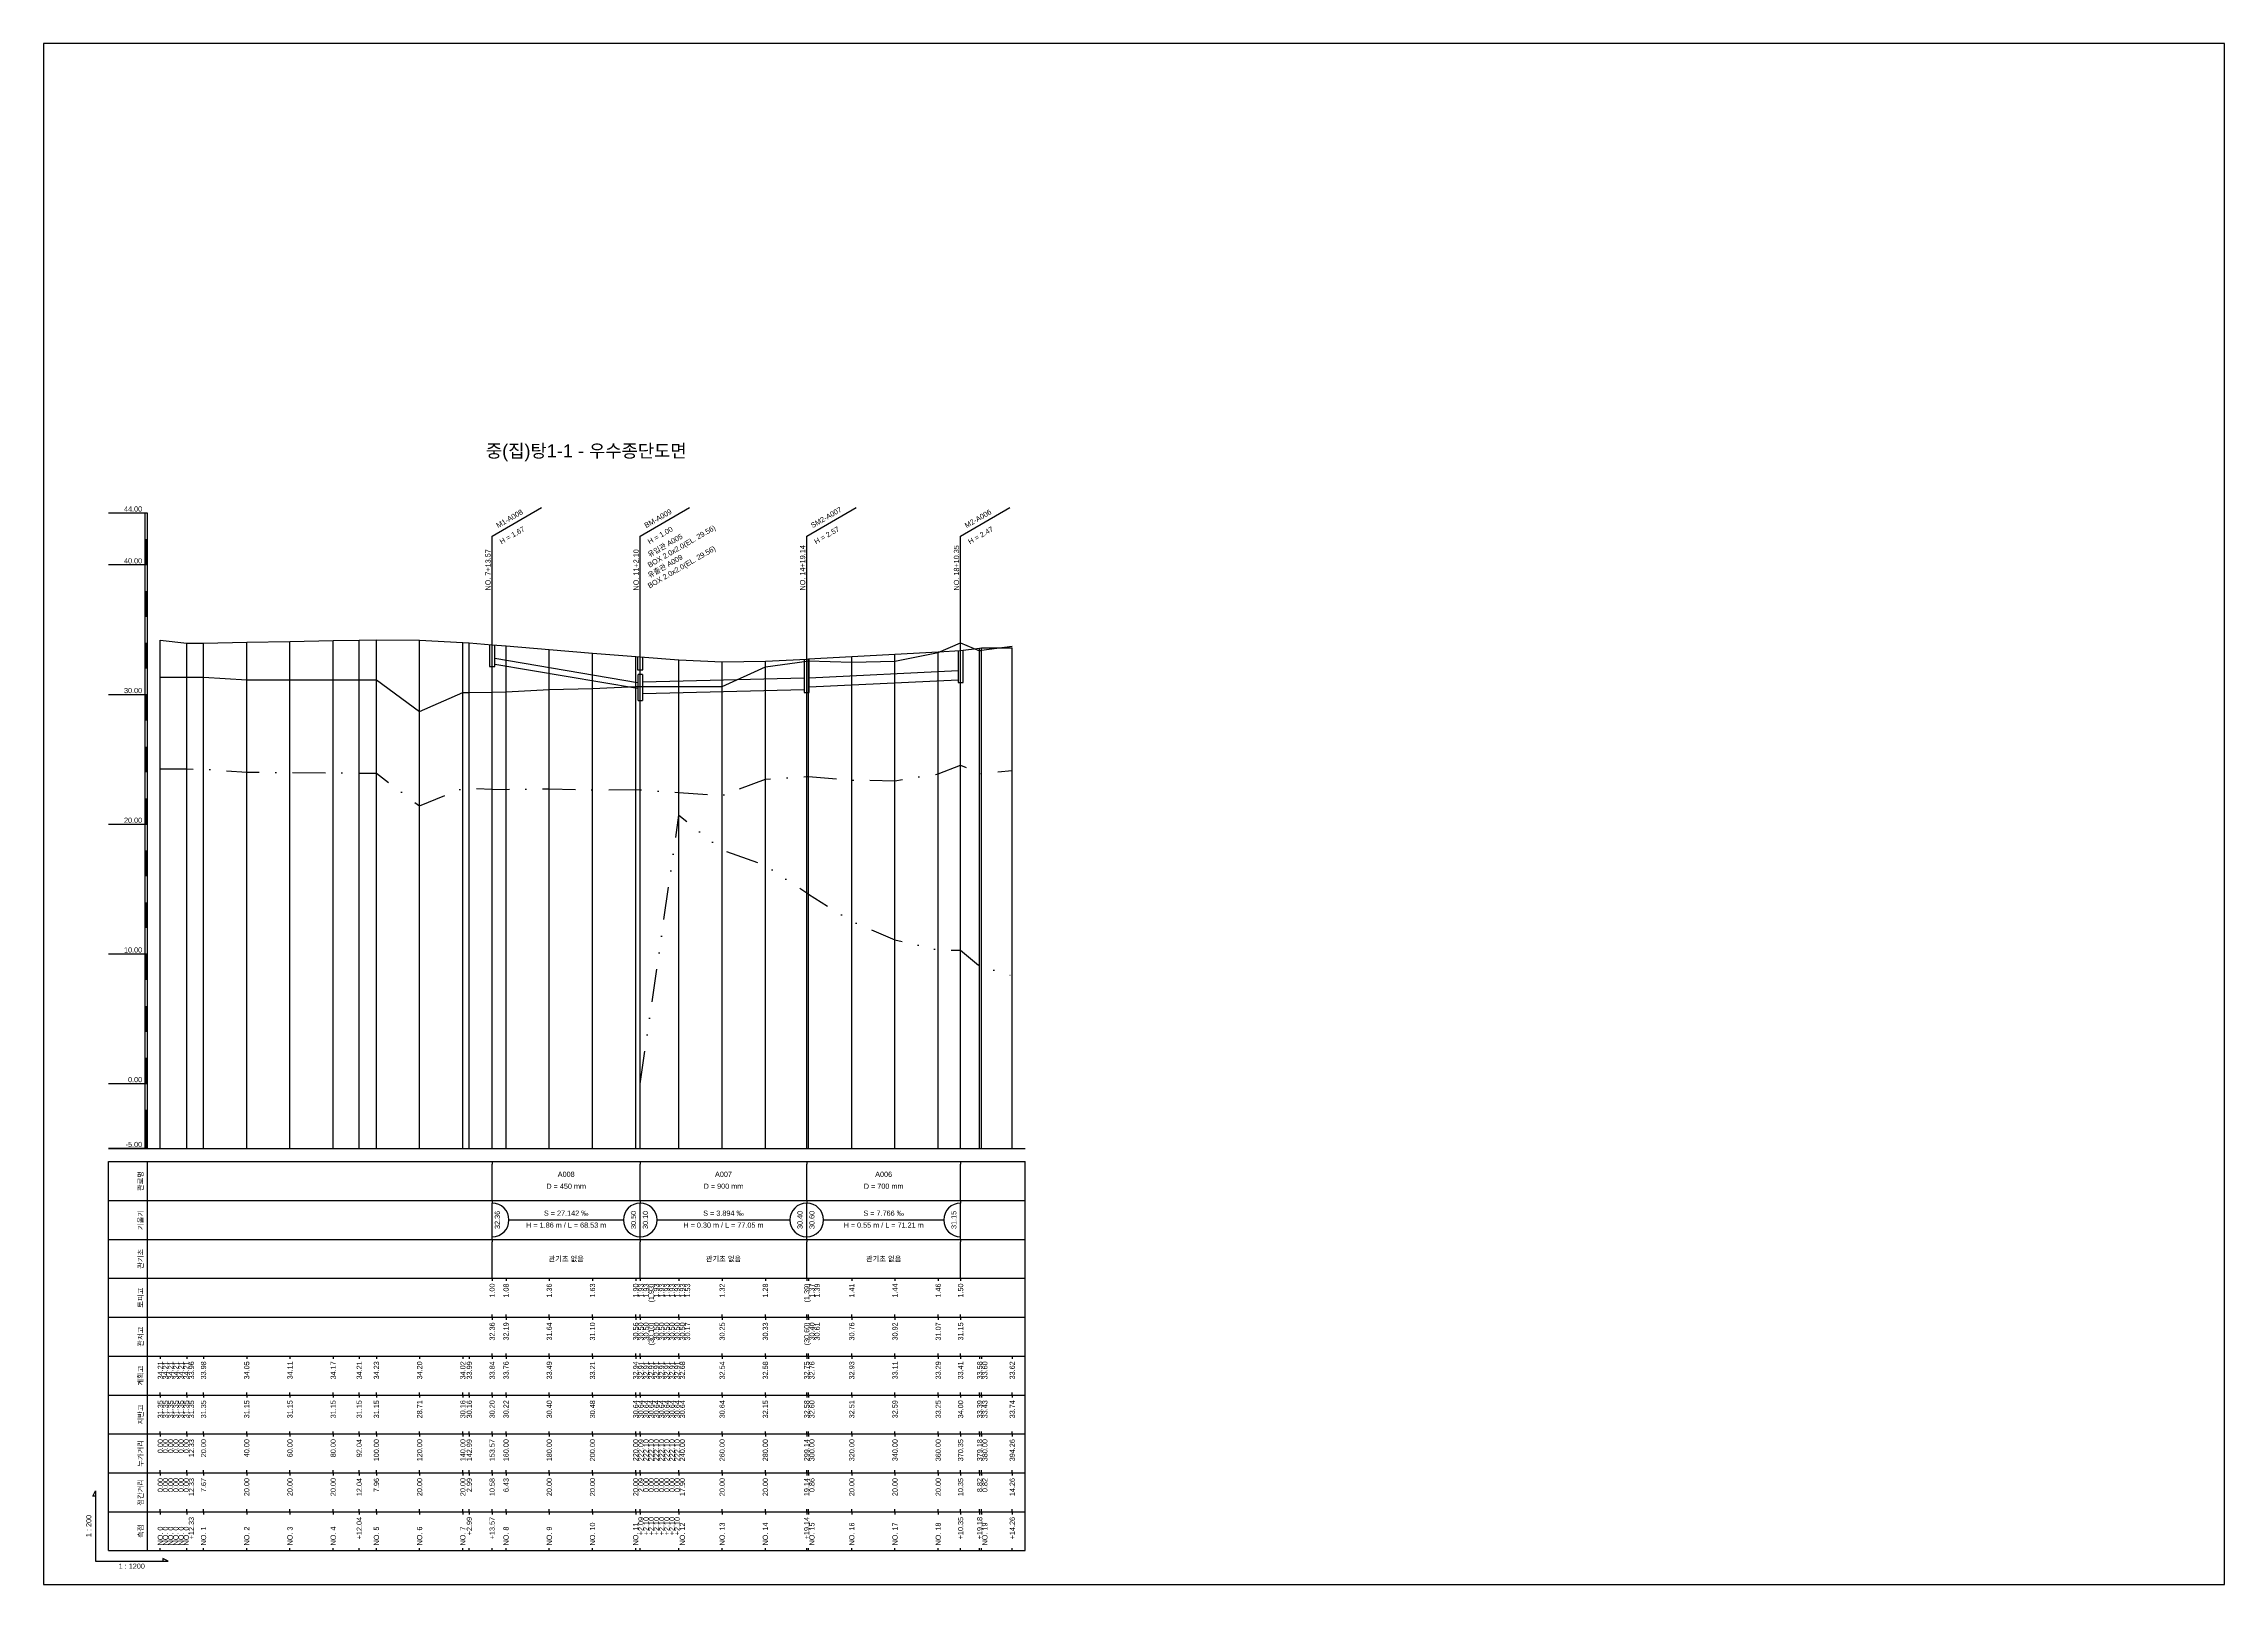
# Model space of a CAD drawing. Header units: millimetres. Extents: x -105495 to 3444, y -108190 to 2013.
# Drawn here: x 20 to 861, y -12236 to -11642 of the extents above; entities that cross this region are included whole.
import ezdxf
from ezdxf.enums import TextEntityAlignment as Align

# ---------------------------------------------------------------- set-up
doc = ezdxf.new("R2010")
doc.units = ezdxf.units.MM
doc.linetypes.add('DASHDOT', pattern=[25.4, 12.7, -6.35, 0, -6.35])
doc.linetypes.add('DIVIDE', pattern=[31.75, 12.7, -6.35, 0, -6.35, 0, -6.35])
for name, color, linetype in [('KZ_종단_계획선', 1, 'Continuous'), ('KZ_종단_관로', 4, 'Continuous'), ('KZ_종단_깃발', 7, 'Continuous'), ('KZ_종단_노선명', 7, 'Continuous'), ('KZ_종단_도각', 7, 'Continuous'), ('KZ_종단_맨홀', 4, 'Continuous'), ('KZ_종단_수직선', 7, 'Continuous'), ('KZ_종단_암거', 1, 'Continuous'), ('KZ_종단_암선1', 56, 'DASHDOT'), ('KZ_종단_암선2', 4, 'DIVIDE'), ('KZ_종단_지반선', 3, 'Continuous'), ('KZ_종단_테이블문자', 7, 'Continuous'), ('KZ_종단_테이블선', 7, 'Continuous'), ('KZ_종단_폴대', 7, 'Continuous')]:
    doc.layers.add(name, color=color, linetype=linetype)
doc.styles.get("Standard").update_dxf_attribs({"font": 'arial.ttf'})

msp = doc.modelspace()

# ---------------------------------------------------------------- linework, layer by layer
at = {"layer": 'KZ_종단_계획선'}
msp.add_lwpolyline([(65, -11871.95), (65, -11871.95), (65, -11871.95), (65, -11871.95), (65, -11871.95), (65, -11871.95), (75.27, -11873.2), (81.67, -11873.08), (98.33, -11872.76), (115, -11872.45), (131.67, -11872.13), (141.7, -11871.95), (148.33, -11871.84), (165, -11872.02), (181.67, -11872.88), (184.16, -11873.06), (192.97, -11873.78), (198.33, -11874.21), (215, -11875.57), (231.67, -11876.93), (248.33, -11878.29), (250.08, -11878.43), (250.08, -11878.43), (250.08, -11878.43), (250.08, -11878.43), (250.08, -11878.43), (250.08, -11878.43), (250.08, -11878.43), (250.08, -11878.43), (265, -11879.61), (281.67, -11880.3), (298.33, -11880.08), (314.29, -11879.25), (315, -11879.22), (331.67, -11878.33), (348.33, -11877.44), (365, -11876.54), (373.63, -11875.94), (380.98, -11875.08), (381.67, -11874.99), (393.55, -11874.9)], dxfattribs=at)
at = {"layer": 'KZ_종단_관로'}
for p, q in [((193.97, -11878.95), (249.08, -11888.25)), ((193.97, -11881.2), (249.08, -11890.5)), ((251.08, -11888), (313.29, -11886.5)), ((251.08, -11892.5), (313.29, -11891)), ((315.29, -11886.5), (372.63, -11883.73)), ((315.29, -11890), (372.63, -11887.23))]:
    msp.add_line(p, q, dxfattribs=at)
at = {"layer": 'KZ_종단_깃발'}
for p, q in [((192.97, -11831.84), (212.02, -11820.84)), ((250.08, -11831.84), (269.13, -11820.84)), ((314.29, -11831.84), (333.34, -11820.84)), ((373.63, -11831.84), (392.68, -11820.84)), ((192.97, -12068), (192.97, -11831.84)), ((250.08, -12068), (250.08, -11831.84)), ((314.29, -12068), (314.29, -11831.84)), ((373.63, -12068), (373.63, -11831.84))]:
    msp.add_line(p, q, dxfattribs=at)
at = {"layer": 'KZ_종단_도각'}
msp.add_lwpolyline([(20, -12236), (861, -12236), (861, -11642), (20, -11642)], close=True, dxfattribs=at)
at = {"layer": 'KZ_종단_맨홀'}
for points in [[(191.97, -11873.78), (191.97, -11882.14), (193.97, -11882.14), (193.97, -11873.78)], [(249.08, -11878.43), (249.08, -11883.45), (251.08, -11883.45), (251.08, -11878.43)], [(313.29, -11879.25), (313.29, -11892.12), (315.29, -11892.12), (315.29, -11879.25)], [(372.63, -11875.94), (372.63, -11888.27), (374.63, -11888.27), (374.63, -11875.94)]]:
    msp.add_lwpolyline(points, dxfattribs=at)
at = {"layer": 'KZ_종단_수직선'}
for p, q in [((65, -12068), (65, -11871.95)), ((65, -12068), (65, -11871.95)), ((65, -12068), (65, -11871.95)), ((65, -12068), (65, -11871.95)), ((65, -12068), (65, -11871.95)), ((65, -12068), (65, -11871.95)), ((65, -12068), (65, -11871.95)), ((65, -12068), (65, -11871.95)), ((65, -12068), (65, -11871.95)), ((65, -12068), (65, -11871.95)), ((65, -12068), (65, -11871.95)), ((75.27, -12068), (75.27, -11873.2)), ((81.67, -12068), (81.67, -11873.08)), ((98.33, -12068), (98.33, -11872.76)), ((115, -12068), (115, -11872.45)), ((131.67, -12068), (131.67, -11872.13)), ((141.7, -12068), (141.7, -11871.95)), ((148.33, -12068), (148.33, -11871.84)), ((165, -12068), (165, -11872.02)), ((181.67, -12068), (181.67, -11872.88)), ((184.16, -12068), (184.16, -11873.06)), ((192.97, -12068), (192.97, -11873.78)), ((198.33, -12068), (198.33, -11874.21)), ((393.55, -12068), (393.55, -11874.9)), ((215, -12068), (215, -11875.57)), ((231.67, -12068), (231.67, -11876.93)), ((248.33, -12068), (248.33, -11878.29)), ((250.07, -12068), (250.07, -11878.43)), ((250.08, -12068), (250.08, -11878.43)), ((250.08, -12068), (250.08, -11878.43)), ((250.08, -12068), (250.08, -11878.43)), ((250.08, -12068), (250.08, -11878.43)), ((250.08, -12068), (250.08, -11878.43)), ((250.08, -12068), (250.08, -11878.43)), ((250.08, -12068), (250.08, -11878.43)), ((265, -12068), (265, -11879.61)), ((281.67, -12068), (281.67, -11880.3)), ((298.33, -12068), (298.33, -11880.08)), ((314.28, -12068), (314.28, -11879.25)), ((315, -12068), (315, -11879.22)), ((331.67, -12068), (331.67, -11878.33)), ((348.33, -12068), (348.33, -11877.44)), ((365, -12068), (365, -11876.54)), ((373.62, -12068), (373.62, -11875.94)), ((380.98, -12068), (380.98, -11875.08)), ((381.67, -12068), (381.67, -11874.99))]:
    msp.add_line(p, q, dxfattribs=at)
at = {"layer": 'KZ_종단_암거'}
for p, q in [((250.91, -11885.2), (249.25, -11885.2)), ((249.25, -11895.2), (249.25, -11885.2)), ((250.91, -11885.2), (249.25, -11885.2)), ((249.25, -11895.2), (249.25, -11885.2)), ((250.91, -11885.2), (250.91, -11895.2)), ((250.91, -11885.2), (250.91, -11895.2)), ((249.25, -11895.2), (250.91, -11895.2)), ((249.25, -11895.2), (250.91, -11895.2))]:
    msp.add_line(p, q, dxfattribs=at)
at = {"layer": 'KZ_종단_암선1', "flags": 128}
msp.add_lwpolyline([(65, -11921.56), (65, -11921.56), (65, -11921.56), (65, -11921.56), (65, -11921.56), (65, -11921.56), (75.27, -11921.65), (81.67, -11921.71), (98.33, -11922.86), (115, -11923), (131.67, -11923.16), (141.7, -11923.25), (148.33, -11923.32), (165, -11935.86), (181.67, -11929.06), (184.16, -11929.16), (192.97, -11929.37), (198.33, -11929.5), (215, -11929.32), (231.67, -11929.68), (248.33, -11929.59), (250.07, -11929.67), (250.08, -11929.67), (250.08, -11929.67), (250.08, -11929.67), (250.08, -11929.67), (250.08, -11929.67), (250.08, -11929.67), (250.08, -11929.67), (265, -11930.68), (281.67, -11931.9), (298.33, -11925.56), (314.28, -11924.59), (315, -11924.54), (331.67, -11925.9), (348.33, -11926.18), (365, -11923.54), (373.62, -11920.11), (380.98, -11923.48), (381.67, -11923.32), (393.55, -11922.22)], dxfattribs=at)
at = {"layer": 'KZ_종단_암선2', "flags": 128}
msp.add_lwpolyline([(250.08, -12042.98), (250.08, -12042.98), (265, -11939.41), (281.67, -11952.9), (298.33, -11958.82), (314.28, -11969.4), (315, -11969.87), (331.67, -11980.34), (348.33, -11987.49), (365, -11991.45), (373.62, -11991.44), (380.98, -11997.71), (381.67, -11997.82), (393.55, -12001.42)], dxfattribs=at)
at = {"layer": 'KZ_종단_지반선', "flags": 128}
msp.add_lwpolyline([(65, -11886.26), (65, -11886.26), (65, -11886.26), (65, -11886.26), (65, -11886.26), (65, -11886.26), (75.27, -11886.26), (81.67, -11886.26), (98.33, -11887.24), (115, -11887.23), (131.67, -11887.23), (141.7, -11887.23), (148.33, -11887.23), (165, -11899.47), (181.67, -11892.18), (184.16, -11892.18), (192.97, -11892), (198.33, -11891.89), (215, -11890.99), (231.67, -11890.62), (248.33, -11889.8), (250.07, -11889.8), (250.08, -11889.8), (250.08, -11889.8), (250.08, -11889.8), (250.08, -11889.8), (250.08, -11889.8), (250.08, -11889.8), (250.08, -11889.8), (265, -11889.8), (281.67, -11889.8), (298.33, -11882.24), (314.28, -11880.1), (315, -11880.01), (331.67, -11880.46), (348.33, -11880.05), (365, -11876.75), (373.62, -11872.98), (380.98, -11876.05), (381.67, -11875.87), (393.55, -11874.3)], dxfattribs=at)
at = {"layer": 'KZ_종단_테이블문자'}
for p, q in [((192.97, -12073), (192.97, -12074)), ((192.97, -12087), (192.97, -12074)), ((250.08, -12073), (250.08, -12074)), ((250.08, -12073), (250.08, -12074)), ((250.08, -12087), (250.08, -12074)), ((250.08, -12087), (250.08, -12074)), ((314.28, -12073), (314.28, -12074)), ((314.28, -12073), (314.28, -12074)), ((314.28, -12087), (314.28, -12074)), ((314.28, -12087), (314.28, -12074)), ((373.62, -12073), (373.62, -12074)), ((373.62, -12087), (373.62, -12074)), ((192.97, -12088), (192.97, -12087)), ((192.97, -12088), (192.97, -12089)), ((192.97, -12102), (192.97, -12089)), ((250.08, -12088), (250.08, -12087)), ((250.08, -12088), (250.08, -12087)), ((250.08, -12088), (250.08, -12089)), ((250.08, -12088), (250.08, -12089)), ((250.08, -12102), (250.08, -12089)), ((250.08, -12102), (250.08, -12089)), ((314.28, -12088), (314.28, -12087)), ((314.28, -12088), (314.28, -12087)), ((314.28, -12088), (314.28, -12089)), ((314.28, -12088), (314.28, -12089)), ((314.28, -12102), (314.28, -12089)), ((314.28, -12102), (314.28, -12089)), ((373.62, -12088), (373.62, -12087)), ((373.62, -12088), (373.62, -12089)), ((373.62, -12102), (373.62, -12089)), ((199.39, -12095.5), (243.67, -12095.5)), ((256.5, -12095.5), (307.87, -12095.5)), ((320.7, -12095.5), (367.21, -12095.5)), ((192.97, -12103), (192.97, -12102)), ((192.97, -12103), (192.97, -12104)), ((192.97, -12117), (192.97, -12104)), ((250.08, -12103), (250.08, -12102)), ((250.08, -12103), (250.08, -12102)), ((250.08, -12103), (250.08, -12104)), ((250.08, -12103), (250.08, -12104)), ((250.08, -12117), (250.08, -12104)), ((250.08, -12117), (250.08, -12104)), ((314.28, -12103), (314.28, -12102)), ((314.28, -12103), (314.28, -12102)), ((314.28, -12103), (314.28, -12104)), ((314.28, -12103), (314.28, -12104)), ((314.28, -12117), (314.28, -12104)), ((314.28, -12117), (314.28, -12104)), ((373.62, -12103), (373.62, -12102)), ((373.62, -12103), (373.62, -12104)), ((373.62, -12117), (373.62, -12104)), ((192.97, -12118), (192.97, -12117)), ((250.08, -12118), (250.08, -12117)), ((250.08, -12118), (250.08, -12117)), ((314.28, -12118), (314.28, -12117)), ((314.28, -12118), (314.28, -12117)), ((373.62, -12118), (373.62, -12117))]:
    msp.add_line(p, q, dxfattribs=at)
for centre, start, end in [((192.97, -12095.5), 270, 90), ((250.08, -12095.5), 90, 270), ((250.08, -12095.5), 270, 90), ((314.28, -12095.5), 90, 270), ((314.28, -12095.5), 270, 90), ((373.62, -12095.5), 90, 270)]:
    msp.add_arc(centre, 6.5, start, end, dxfattribs=at)
at = {"layer": 'KZ_종단_테이블선'}
for p, q in [((45, -12068), (398.55, -12068)), ((45, -12088), (45, -12073)), ((45, -12073), (398.55, -12073)), ((60, -12088), (60, -12073)), ((398.55, -12088), (398.55, -12073)), ((45, -12103), (45, -12088)), ((45, -12088), (398.55, -12088)), ((60, -12103), (60, -12088)), ((398.55, -12103), (398.55, -12088)), ((45, -12118), (45, -12103)), ((45, -12103), (398.55, -12103)), ((60, -12118), (60, -12103)), ((398.55, -12118), (398.55, -12103)), ((45, -12133), (45, -12118)), ((45, -12118), (398.55, -12118)), ((60, -12133), (60, -12118)), ((192.97, -12118), (192.97, -12119)), ((198.33, -12118), (198.33, -12119)), ((215, -12118), (215, -12119)), ((231.67, -12118), (231.67, -12119)), ((248.33, -12118), (248.33, -12119)), ((250.08, -12118), (250.08, -12119)), ((250.08, -12118), (250.08, -12119)), ((250.08, -12118), (250.08, -12119)), ((250.08, -12118), (250.08, -12119)), ((250.08, -12118), (250.08, -12119)), ((250.08, -12118), (250.08, -12119)), ((250.08, -12118), (250.08, -12119)), ((250.08, -12118), (250.08, -12119)), ((265, -12118), (265, -12119)), ((281.67, -12118), (281.67, -12119)), ((298.33, -12118), (298.33, -12119)), ((314.29, -12118), (314.29, -12119)), ((315, -12118), (315, -12119)), ((331.67, -12118), (331.67, -12119)), ((348.33, -12118), (348.33, -12119)), ((365, -12118), (365, -12119)), ((373.63, -12118), (373.63, -12119)), ((398.55, -12133), (398.55, -12118)), ((45, -12148), (45, -12133)), ((45, -12133), (398.55, -12133)), ((60, -12148), (60, -12133)), ((192.97, -12133), (192.97, -12132)), ((192.97, -12133), (192.97, -12134)), ((198.33, -12133), (198.33, -12132)), ((198.33, -12133), (198.33, -12134)), ((215, -12133), (215, -12132)), ((215, -12133), (215, -12134)), ((231.67, -12133), (231.67, -12132)), ((231.67, -12133), (231.67, -12134)), ((248.33, -12133), (248.33, -12132)), ((248.33, -12133), (248.33, -12134)), ((250.08, -12133), (250.08, -12132)), ((250.08, -12133), (250.08, -12132)), ((250.08, -12133), (250.08, -12132)), ((250.08, -12133), (250.08, -12132)), ((250.08, -12133), (250.08, -12132)), ((250.08, -12133), (250.08, -12132)), ((250.08, -12133), (250.08, -12132)), ((250.08, -12133), (250.08, -12132)), ((250.08, -12133), (250.08, -12134)), ((250.08, -12133), (250.08, -12134)), ((250.08, -12133), (250.08, -12134)), ((250.08, -12133), (250.08, -12134)), ((250.08, -12133), (250.08, -12134)), ((250.08, -12133), (250.08, -12134)), ((250.08, -12133), (250.08, -12134)), ((250.08, -12133), (250.08, -12134)), ((265, -12133), (265, -12132)), ((265, -12133), (265, -12134)), ((281.67, -12133), (281.67, -12132)), ((281.67, -12133), (281.67, -12134)), ((298.33, -12133), (298.33, -12132)), ((298.33, -12133), (298.33, -12134)), ((314.29, -12133), (314.29, -12132)), ((314.29, -12133), (314.29, -12134)), ((315, -12133), (315, -12132)), ((315, -12133), (315, -12134)), ((331.67, -12133), (331.67, -12132)), ((331.67, -12133), (331.67, -12134)), ((348.33, -12133), (348.33, -12132)), ((348.33, -12133), (348.33, -12134)), ((365, -12133), (365, -12132)), ((365, -12133), (365, -12134)), ((373.63, -12133), (373.63, -12132)), ((373.63, -12133), (373.63, -12134)), ((398.55, -12148), (398.55, -12133)), ((45, -12163), (45, -12148)), ((45, -12148), (398.55, -12148)), ((60, -12163), (60, -12148)), ((65, -12148), (65, -12149)), ((65, -12148), (65, -12149)), ((65, -12148), (65, -12149)), ((65, -12148), (65, -12149)), ((65, -12148), (65, -12149)), ((65, -12148), (65, -12149)), ((75.27, -12148), (75.27, -12149)), ((81.67, -12148), (81.67, -12149)), ((98.33, -12148), (98.33, -12149)), ((115, -12148), (115, -12149)), ((131.67, -12148), (131.67, -12149)), ((141.7, -12148), (141.7, -12149)), ((148.33, -12148), (148.33, -12149)), ((165, -12148), (165, -12149)), ((181.67, -12148), (181.67, -12149)), ((184.16, -12148), (184.16, -12149)), ((192.97, -12148), (192.97, -12147)), ((192.97, -12148), (192.97, -12149)), ((198.33, -12148), (198.33, -12147)), ((198.33, -12148), (198.33, -12149)), ((215, -12148), (215, -12147)), ((215, -12148), (215, -12149)), ((231.67, -12148), (231.67, -12147)), ((231.67, -12148), (231.67, -12149)), ((248.33, -12148), (248.33, -12147)), ((248.33, -12148), (248.33, -12149)), ((250.07, -12148), (250.07, -12149)), ((250.08, -12148), (250.08, -12147)), ((250.08, -12148), (250.08, -12147)), ((250.08, -12148), (250.08, -12147)), ((250.08, -12148), (250.08, -12147)), ((250.08, -12148), (250.08, -12147)), ((250.08, -12148), (250.08, -12147)), ((250.08, -12148), (250.08, -12147)), ((250.08, -12148), (250.08, -12147)), ((250.08, -12148), (250.08, -12149)), ((250.08, -12148), (250.08, -12149)), ((250.08, -12148), (250.08, -12149)), ((250.08, -12148), (250.08, -12149)), ((250.08, -12148), (250.08, -12149)), ((250.08, -12148), (250.08, -12149)), ((250.08, -12148), (250.08, -12149)), ((265, -12148), (265, -12147)), ((265, -12148), (265, -12149)), ((281.67, -12148), (281.67, -12147)), ((281.67, -12148), (281.67, -12149)), ((298.33, -12148), (298.33, -12147)), ((298.33, -12148), (298.33, -12149)), ((314.28, -12148), (314.28, -12149)), ((314.29, -12148), (314.29, -12147)), ((315, -12148), (315, -12147)), ((315, -12148), (315, -12149)), ((331.67, -12148), (331.67, -12147)), ((331.67, -12148), (331.67, -12149)), ((348.33, -12148), (348.33, -12147)), ((348.33, -12148), (348.33, -12149)), ((365, -12148), (365, -12147)), ((365, -12148), (365, -12149)), ((373.62, -12148), (373.62, -12149)), ((373.63, -12148), (373.63, -12147)), ((380.98, -12148), (380.98, -12149)), ((381.67, -12148), (381.67, -12149)), ((393.55, -12148), (393.55, -12149)), ((398.55, -12163), (398.55, -12148)), ((45, -12178), (45, -12163)), ((45, -12163), (398.55, -12163)), ((60, -12178), (60, -12163)), ((65, -12163), (65, -12162)), ((65, -12163), (65, -12162)), ((65, -12163), (65, -12162)), ((65, -12163), (65, -12162)), ((65, -12163), (65, -12162)), ((65, -12163), (65, -12162)), ((65, -12163), (65, -12164)), ((65, -12163), (65, -12164)), ((65, -12163), (65, -12164)), ((65, -12163), (65, -12164)), ((65, -12163), (65, -12164)), ((65, -12163), (65, -12164)), ((75.27, -12163), (75.27, -12162)), ((75.27, -12163), (75.27, -12164)), ((81.67, -12163), (81.67, -12162)), ((81.67, -12163), (81.67, -12164)), ((98.33, -12163), (98.33, -12162)), ((98.33, -12163), (98.33, -12164)), ((115, -12163), (115, -12162)), ((115, -12163), (115, -12164)), ((131.67, -12163), (131.67, -12162)), ((131.67, -12163), (131.67, -12164)), ((141.7, -12163), (141.7, -12162)), ((141.7, -12163), (141.7, -12164)), ((148.33, -12163), (148.33, -12162)), ((148.33, -12163), (148.33, -12164)), ((165, -12163), (165, -12162)), ((165, -12163), (165, -12164)), ((181.67, -12163), (181.67, -12162)), ((181.67, -12163), (181.67, -12164)), ((184.16, -12163), (184.16, -12162)), ((184.16, -12163), (184.16, -12164)), ((192.97, -12163), (192.97, -12162)), ((192.97, -12163), (192.97, -12164)), ((198.33, -12163), (198.33, -12162)), ((198.33, -12163), (198.33, -12164)), ((215, -12163), (215, -12162)), ((215, -12163), (215, -12164)), ((231.67, -12163), (231.67, -12162)), ((231.67, -12163), (231.67, -12164)), ((248.33, -12163), (248.33, -12162)), ((248.33, -12163), (248.33, -12164)), ((250.07, -12163), (250.07, -12162)), ((250.07, -12163), (250.07, -12164)), ((250.08, -12163), (250.08, -12162)), ((250.08, -12163), (250.08, -12162)), ((250.08, -12163), (250.08, -12162)), ((250.08, -12163), (250.08, -12162)), ((250.08, -12163), (250.08, -12162)), ((250.08, -12163), (250.08, -12162)), ((250.08, -12163), (250.08, -12162)), ((250.08, -12163), (250.08, -12164)), ((250.08, -12163), (250.08, -12164)), ((250.08, -12163), (250.08, -12164)), ((250.08, -12163), (250.08, -12164)), ((250.08, -12163), (250.08, -12164)), ((250.08, -12163), (250.08, -12164)), ((250.08, -12163), (250.08, -12164)), ((265, -12163), (265, -12162)), ((265, -12163), (265, -12164)), ((281.67, -12163), (281.67, -12162)), ((281.67, -12163), (281.67, -12164)), ((298.33, -12163), (298.33, -12162)), ((298.33, -12163), (298.33, -12164)), ((314.28, -12163), (314.28, -12162)), ((314.28, -12163), (314.28, -12164)), ((315, -12163), (315, -12162)), ((315, -12163), (315, -12164)), ((331.67, -12163), (331.67, -12162)), ((331.67, -12163), (331.67, -12164)), ((348.33, -12163), (348.33, -12162)), ((348.33, -12163), (348.33, -12164)), ((365, -12163), (365, -12162)), ((365, -12163), (365, -12164)), ((373.62, -12163), (373.62, -12162)), ((373.62, -12163), (373.62, -12164)), ((380.98, -12163), (380.98, -12162)), ((380.98, -12163), (380.98, -12164)), ((381.67, -12163), (381.67, -12162)), ((381.67, -12163), (381.67, -12164)), ((393.55, -12163), (393.55, -12162)), ((393.55, -12163), (393.55, -12164)), ((398.55, -12178), (398.55, -12163)), ((65, -12178), (65, -12177)), ((65, -12178), (65, -12177)), ((65, -12178), (65, -12177)), ((65, -12178), (65, -12177)), ((65, -12178), (65, -12177)), ((65, -12178), (65, -12177)), ((75.27, -12178), (75.27, -12177)), ((81.67, -12178), (81.67, -12177)), ((98.33, -12178), (98.33, -12177)), ((115, -12178), (115, -12177)), ((131.67, -12178), (131.67, -12177)), ((141.7, -12178), (141.7, -12177)), ((148.33, -12178), (148.33, -12177)), ((165, -12178), (165, -12177)), ((181.67, -12178), (181.67, -12177)), ((184.16, -12178), (184.16, -12177)), ((192.97, -12178), (192.97, -12177)), ((198.33, -12178), (198.33, -12177)), ((215, -12178), (215, -12177)), ((231.67, -12178), (231.67, -12177)), ((248.33, -12178), (248.33, -12177)), ((250.07, -12178), (250.07, -12177)), ((250.08, -12178), (250.08, -12177)), ((250.08, -12178), (250.08, -12177)), ((250.08, -12178), (250.08, -12177)), ((250.08, -12178), (250.08, -12177)), ((250.08, -12178), (250.08, -12177)), ((250.08, -12178), (250.08, -12177)), ((250.08, -12178), (250.08, -12177)), ((265, -12178), (265, -12177)), ((281.67, -12178), (281.67, -12177)), ((298.33, -12178), (298.33, -12177)), ((314.28, -12178), (314.28, -12177)), ((315, -12178), (315, -12177)), ((331.67, -12178), (331.67, -12177)), ((348.33, -12178), (348.33, -12177)), ((365, -12178), (365, -12177)), ((373.62, -12178), (373.62, -12177)), ((380.98, -12178), (380.98, -12177)), ((381.67, -12178), (381.67, -12177)), ((393.55, -12178), (393.55, -12177)), ((45, -12193), (45, -12178)), ((45, -12178), (398.55, -12178)), ((60, -12193), (60, -12178)), ((65, -12178), (65, -12179)), ((65, -12178), (65, -12179)), ((65, -12178), (65, -12179)), ((65, -12178), (65, -12179)), ((65, -12178), (65, -12179)), ((65, -12178), (65, -12179)), ((75.27, -12178), (75.27, -12179)), ((81.67, -12178), (81.67, -12179)), ((98.33, -12178), (98.33, -12179)), ((115, -12178), (115, -12179)), ((131.67, -12178), (131.67, -12179)), ((141.7, -12178), (141.7, -12179)), ((148.33, -12178), (148.33, -12179)), ((165, -12178), (165, -12179)), ((181.67, -12178), (181.67, -12179)), ((184.16, -12178), (184.16, -12179)), ((192.97, -12178), (192.97, -12179)), ((198.33, -12178), (198.33, -12179)), ((215, -12178), (215, -12179)), ((231.67, -12178), (231.67, -12179)), ((248.33, -12178), (248.33, -12179)), ((250.07, -12178), (250.07, -12179)), ((250.08, -12178), (250.08, -12179)), ((250.08, -12178), (250.08, -12179)), ((250.08, -12178), (250.08, -12179)), ((250.08, -12178), (250.08, -12179)), ((250.08, -12178), (250.08, -12179)), ((250.08, -12178), (250.08, -12179)), ((250.08, -12178), (250.08, -12179)), ((265, -12178), (265, -12179)), ((281.67, -12178), (281.67, -12179)), ((298.33, -12178), (298.33, -12179)), ((314.28, -12178), (314.28, -12179)), ((315, -12178), (315, -12179)), ((331.67, -12178), (331.67, -12179)), ((348.33, -12178), (348.33, -12179)), ((365, -12178), (365, -12179)), ((373.62, -12178), (373.62, -12179)), ((380.98, -12178), (380.98, -12179)), ((381.67, -12178), (381.67, -12179)), ((393.55, -12178), (393.55, -12179)), ((398.55, -12193), (398.55, -12178)), ((45, -12208), (45, -12193)), ((45, -12193), (398.55, -12193)), ((60, -12208), (60, -12193)), ((65, -12193), (65, -12192)), ((65, -12193), (65, -12192)), ((65, -12193), (65, -12192)), ((65, -12193), (65, -12192)), ((65, -12193), (65, -12192)), ((65, -12193), (65, -12192)), ((65, -12193), (65, -12194)), ((65, -12193), (65, -12194)), ((65, -12193), (65, -12194)), ((65, -12193), (65, -12194)), ((65, -12193), (65, -12194)), ((65, -12193), (65, -12194)), ((75.27, -12193), (75.27, -12192)), ((75.27, -12193), (75.27, -12194)), ((81.67, -12193), (81.67, -12192)), ((81.67, -12193), (81.67, -12194)), ((98.33, -12193), (98.33, -12192)), ((98.33, -12193), (98.33, -12194)), ((115, -12193), (115, -12192)), ((115, -12193), (115, -12194)), ((131.67, -12193), (131.67, -12192)), ((131.67, -12193), (131.67, -12194)), ((141.7, -12193), (141.7, -12192)), ((141.7, -12193), (141.7, -12194)), ((148.33, -12193), (148.33, -12192)), ((148.33, -12193), (148.33, -12194)), ((165, -12193), (165, -12192)), ((165, -12193), (165, -12194)), ((181.67, -12193), (181.67, -12192)), ((181.67, -12193), (181.67, -12194)), ((184.16, -12193), (184.16, -12192)), ((184.16, -12193), (184.16, -12194)), ((192.97, -12193), (192.97, -12192)), ((192.97, -12193), (192.97, -12194)), ((198.33, -12193), (198.33, -12192)), ((198.33, -12193), (198.33, -12194)), ((215, -12193), (215, -12192)), ((215, -12193), (215, -12194)), ((231.67, -12193), (231.67, -12192)), ((231.67, -12193), (231.67, -12194)), ((248.33, -12193), (248.33, -12192)), ((248.33, -12193), (248.33, -12194)), ((250.07, -12193), (250.07, -12192)), ((250.07, -12193), (250.07, -12194)), ((250.08, -12193), (250.08, -12192)), ((250.08, -12193), (250.08, -12192)), ((250.08, -12193), (250.08, -12192)), ((250.08, -12193), (250.08, -12192)), ((250.08, -12193), (250.08, -12192)), ((250.08, -12193), (250.08, -12192)), ((250.08, -12193), (250.08, -12192)), ((250.08, -12193), (250.08, -12194)), ((250.08, -12193), (250.08, -12194)), ((250.08, -12193), (250.08, -12194)), ((250.08, -12193), (250.08, -12194)), ((250.08, -12193), (250.08, -12194)), ((250.08, -12193), (250.08, -12194)), ((250.08, -12193), (250.08, -12194)), ((265, -12193), (265, -12192)), ((265, -12193), (265, -12194)), ((281.67, -12193), (281.67, -12192)), ((281.67, -12193), (281.67, -12194)), ((298.33, -12193), (298.33, -12192)), ((298.33, -12193), (298.33, -12194)), ((314.28, -12193), (314.28, -12192)), ((314.28, -12193), (314.28, -12194)), ((315, -12193), (315, -12192)), ((315, -12193), (315, -12194)), ((331.67, -12193), (331.67, -12192)), ((331.67, -12193), (331.67, -12194)), ((348.33, -12193), (348.33, -12192)), ((348.33, -12193), (348.33, -12194)), ((365, -12193), (365, -12192)), ((365, -12193), (365, -12194)), ((373.62, -12193), (373.62, -12192)), ((373.62, -12193), (373.62, -12194)), ((380.98, -12193), (380.98, -12192)), ((380.98, -12193), (380.98, -12194)), ((381.67, -12193), (381.67, -12192)), ((381.67, -12193), (381.67, -12194)), ((393.55, -12193), (393.55, -12192)), ((393.55, -12193), (393.55, -12194)), ((398.55, -12208), (398.55, -12193)), ((45, -12223), (45, -12208)), ((45, -12208), (398.55, -12208)), ((60, -12223), (60, -12208)), ((65, -12208), (65, -12207)), ((65, -12208), (65, -12207)), ((65, -12208), (65, -12207)), ((65, -12208), (65, -12207)), ((65, -12208), (65, -12207)), ((65, -12208), (65, -12207)), ((65, -12208), (65, -12209)), ((65, -12208), (65, -12209)), ((65, -12208), (65, -12209)), ((65, -12208), (65, -12209)), ((65, -12208), (65, -12209)), ((65, -12208), (65, -12209)), ((75.27, -12208), (75.27, -12207)), ((75.27, -12208), (75.27, -12209)), ((81.67, -12208), (81.67, -12207)), ((81.67, -12208), (81.67, -12209)), ((98.33, -12208), (98.33, -12207)), ((98.33, -12208), (98.33, -12209)), ((115, -12208), (115, -12207)), ((115, -12208), (115, -12209)), ((131.67, -12208), (131.67, -12207)), ((131.67, -12208), (131.67, -12209)), ((141.7, -12208), (141.7, -12207)), ((141.7, -12208), (141.7, -12209)), ((148.33, -12208), (148.33, -12207)), ((148.33, -12208), (148.33, -12209)), ((165, -12208), (165, -12207)), ((165, -12208), (165, -12209)), ((181.67, -12208), (181.67, -12207)), ((181.67, -12208), (181.67, -12209)), ((184.16, -12208), (184.16, -12207)), ((184.16, -12208), (184.16, -12209)), ((192.97, -12208), (192.97, -12207)), ((192.97, -12208), (192.97, -12209)), ((198.33, -12208), (198.33, -12207)), ((198.33, -12208), (198.33, -12209)), ((215, -12208), (215, -12207)), ((215, -12208), (215, -12209)), ((231.67, -12208), (231.67, -12207)), ((231.67, -12208), (231.67, -12209)), ((248.33, -12208), (248.33, -12207)), ((248.33, -12208), (248.33, -12209)), ((250.07, -12208), (250.07, -12207)), ((250.07, -12208), (250.07, -12209)), ((250.08, -12208), (250.08, -12207)), ((250.08, -12208), (250.08, -12207)), ((250.08, -12208), (250.08, -12207)), ((250.08, -12208), (250.08, -12207)), ((250.08, -12208), (250.08, -12207)), ((250.08, -12208), (250.08, -12207)), ((250.08, -12208), (250.08, -12207)), ((250.08, -12208), (250.08, -12209)), ((250.08, -12208), (250.08, -12209)), ((250.08, -12208), (250.08, -12209)), ((250.08, -12208), (250.08, -12209)), ((250.08, -12208), (250.08, -12209)), ((250.08, -12208), (250.08, -12209)), ((250.08, -12208), (250.08, -12209)), ((265, -12208), (265, -12207)), ((265, -12208), (265, -12209)), ((281.67, -12208), (281.67, -12207)), ((281.67, -12208), (281.67, -12209)), ((298.33, -12208), (298.33, -12207)), ((298.33, -12208), (298.33, -12209)), ((314.28, -12208), (314.28, -12207)), ((314.28, -12208), (314.28, -12209)), ((315, -12208), (315, -12207)), ((315, -12208), (315, -12209)), ((331.67, -12208), (331.67, -12207)), ((331.67, -12208), (331.67, -12209)), ((348.33, -12208), (348.33, -12207)), ((348.33, -12208), (348.33, -12209)), ((365, -12208), (365, -12207)), ((365, -12208), (365, -12209)), ((373.62, -12208), (373.62, -12207)), ((373.62, -12208), (373.62, -12209)), ((380.98, -12208), (380.98, -12207)), ((380.98, -12208), (380.98, -12209)), ((381.67, -12208), (381.67, -12207)), ((381.67, -12208), (381.67, -12209)), ((393.55, -12208), (393.55, -12207)), ((393.55, -12208), (393.55, -12209)), ((398.55, -12223), (398.55, -12208)), ((45, -12223), (398.55, -12223)), ((65, -12223), (65, -12222)), ((65, -12223), (65, -12222)), ((65, -12223), (65, -12222)), ((65, -12223), (65, -12222)), ((65, -12223), (65, -12222)), ((65, -12223), (65, -12222)), ((75.27, -12223), (75.27, -12222)), ((81.67, -12223), (81.67, -12222)), ((98.33, -12223), (98.33, -12222)), ((115, -12223), (115, -12222)), ((131.67, -12223), (131.67, -12222)), ((141.7, -12223), (141.7, -12222)), ((148.33, -12223), (148.33, -12222)), ((165, -12223), (165, -12222)), ((181.67, -12223), (181.67, -12222)), ((184.16, -12223), (184.16, -12222)), ((192.97, -12223), (192.97, -12222)), ((198.33, -12223), (198.33, -12222)), ((215, -12223), (215, -12222)), ((231.67, -12223), (231.67, -12222)), ((248.33, -12223), (248.33, -12222)), ((250.07, -12223), (250.07, -12222)), ((250.08, -12223), (250.08, -12222)), ((250.08, -12223), (250.08, -12222)), ((250.08, -12223), (250.08, -12222)), ((250.08, -12223), (250.08, -12222)), ((250.08, -12223), (250.08, -12222)), ((250.08, -12223), (250.08, -12222)), ((250.08, -12223), (250.08, -12222)), ((265, -12223), (265, -12222)), ((281.67, -12223), (281.67, -12222)), ((298.33, -12223), (298.33, -12222)), ((314.28, -12223), (314.28, -12222)), ((315, -12223), (315, -12222)), ((331.67, -12223), (331.67, -12222)), ((348.33, -12223), (348.33, -12222)), ((365, -12223), (365, -12222)), ((373.62, -12223), (373.62, -12222)), ((380.98, -12223), (380.98, -12222)), ((381.67, -12223), (381.67, -12222)), ((393.55, -12223), (393.55, -12222))]:
    msp.add_line(p, q, dxfattribs=at)
msp.add_lwpolyline([(40, -12202), (39, -12202), (40, -12200), (40, -12227), (68, -12227), (66, -12226), (66, -12227)], dxfattribs=at)
at = {"layer": 'KZ_종단_폴대'}
for p, q in [((60, -11823), (45, -11823)), ((60, -11843), (45, -11843)), ((60, -11893), (45, -11893)), ((60, -11943), (45, -11943)), ((60, -11993), (45, -11993)), ((60, -12043), (45, -12043)), ((60, -12068), (45, -12068))]:
    msp.add_line(p, q, dxfattribs=at)
msp.add_lwpolyline([(60, -12068), (60, -11823), (59, -11823), (59, -12068), (60, -12068)], dxfattribs=at)
at = {"layer": 'KZ_종단_폴대', "const_width": 1}
for points in [[(59.5, -11843), (59.5, -11833)], [(59.5, -11863), (59.5, -11853)], [(59.5, -11883), (59.5, -11873)], [(59.5, -11903), (59.5, -11893)], [(59.5, -11923), (59.5, -11913)], [(59.5, -11943), (59.5, -11933)], [(59.5, -11963), (59.5, -11953)], [(59.5, -11983), (59.5, -11973)], [(59.5, -12003), (59.5, -11993)], [(59.5, -12023), (59.5, -12013)], [(59.5, -12043), (59.5, -12033)], [(59.5, -12068), (59.5, -12053)]]:
    msp.add_lwpolyline(points, dxfattribs=at)

# ---------------------------------------------------------------- texts
at = {"layer": 'KZ_종단_깃발'}
for s, rotation, p in [('M1-A008', 30, (195.57, -11829.34)), ('BM-A009', 30, (252.68, -11829.34)), ('SM2-A007', 30, (316.88, -11829.34)), ('M2-A006', 30, (376.23, -11829.34)), ('NO. 7+13.57', 90, (192.97, -11852.84)), ('NO. 11+2.10', 90, (250.08, -11852.84)), ('NO. 14+19.14', 90, (314.29, -11852.84)), ('NO. 18+10.35', 90, (373.63, -11852.84))]:
    msp.add_text(s, height=2, rotation=rotation, dxfattribs=at).set_placement(p, align=Align.BOTTOM_LEFT)
for s, p in [('H = 1.67', (195.57, -11833.34)), ('BOX 2.0x2.0(EL. 29.56)', (252.68, -11842.34)), ('H = 1.00', (252.68, -11833.34)), ('유입관 A005', (252.68, -11838.34)), ('H = 2.57', (316.88, -11833.34)), ('H = 2.47', (376.23, -11833.34)), ('BOX 2.0x2.0(EL. 29.56)', (252.68, -11850.34)), ('유출관 A009', (252.68, -11846.34))]:
    msp.add_text(s, height=2, rotation=30, dxfattribs=at).set_placement(p, align=Align.TOP_LEFT)
at = {"layer": 'KZ_종단_노선명'}
msp.add_text('중(집)탕1-1 - 우수종단도면', height=5, dxfattribs=at).set_placement((229.27, -11803), align=Align.BOTTOM_CENTER)
at = {"layer": 'KZ_종단_테이블문자'}
for s, p in [('D = 450 mm', (221.53, -12081.5)), ('D = 900 mm', (282.18, -12081.5)), ('D = 700 mm', (343.95, -12081.5)), ('H = 1.86 m / L = 68.53 m', (221.53, -12096.5)), ('H = 0.30 m / L = 77.05 m', (282.18, -12096.5)), ('H = 0.55 m / L = 71.21 m', (343.95, -12096.5))]:
    msp.add_text(s, height=2, dxfattribs=at).set_placement(p, align=Align.TOP_CENTER)
for s, p in [('A008', (221.53, -12079.5)), ('A007', (282.18, -12079.5)), ('A006', (343.95, -12079.5)), ('S = 27.142 ‰', (221.53, -12094.5)), ('S = 3.894 ‰', (282.18, -12094.5)), ('S = 7.766 ‰', (343.95, -12094.5))]:
    msp.add_text(s, height=2, dxfattribs=at).set_placement(p, align=Align.BOTTOM_CENTER)
for s, p in [('32.36', (193.97, -12095.5)), ('30.10', (251.08, -12095.5)), ('30.60', (315.28, -12095.5))]:
    msp.add_text(s, height=2, rotation=90, dxfattribs=at).set_placement(p, align=Align.TOP_CENTER)
for s, p in [('30.50', (249.08, -12095.5)), ('30.40', (313.28, -12095.5)), ('31.15', (372.62, -12095.5))]:
    msp.add_text(s, height=2, rotation=90, dxfattribs=at).set_placement(p, align=Align.BOTTOM_CENTER)
for p in [(221.53, -12110.5), (282.18, -12110.5), (343.95, -12110.5)]:
    msp.add_text('관기초 없음', height=2, dxfattribs=at).set_placement(p, align=Align.MIDDLE_CENTER)
for s, p in [('1.00', (192.97, -12120)), ('1.08', (198.33, -12120)), ('1.36', (215, -12120)), ('1.63', (231.67, -12120)), ('1.90', (248.33, -12120)), ('1.93', (250.33, -12120)), ('1.93', (252.33, -12120)), ('(1.93)', (254.33, -12120)), ('1.93', (256.33, -12120)), ('1.93', (258.33, -12120)), ('1.93', (260.33, -12120)), ('1.93', (262.33, -12120)), ('1.93', (264.33, -12120)), ('1.93', (266.33, -12120)), ('1.53', (268.33, -12120)), ('1.32', (281.67, -12120)), ('1.28', (298.33, -12120)), ('(1.39)', (314.29, -12120)), ('1.37', (316.29, -12120)), ('1.39', (318.29, -12120)), ('1.41', (331.67, -12120)), ('1.44', (348.33, -12120)), ('1.46', (365, -12120)), ('1.50', (373.63, -12120)), ('32.36', (192.97, -12135)), ('32.19', (198.33, -12135)), ('31.64', (215, -12135)), ('31.10', (231.67, -12135)), ('30.56', (248.33, -12135)), ('30.50', (250.33, -12135)), ('30.50', (252.33, -12135)), ('(30.10)', (254.33, -12135)), ('30.50', (256.33, -12135)), ('30.50', (258.33, -12135)), ('30.50', (260.33, -12135)), ('30.50', (262.33, -12135)), ('30.50', (264.33, -12135)), ('30.50', (266.33, -12135)), ('30.17', (268.33, -12135)), ('30.25', (281.67, -12135)), ('30.33', (298.33, -12135)), ('(30.60)', (314.29, -12135)), ('30.40', (316.29, -12135)), ('30.61', (318.29, -12135)), ('30.76', (331.67, -12135)), ('30.92', (348.33, -12135)), ('31.07', (365, -12135)), ('31.15', (373.63, -12135)), ('34.21', (65, -12150)), ('34.21', (67, -12150)), ('34.21', (69, -12150)), ('34.21', (71, -12150)), ('34.21', (73, -12150)), ('34.21', (75, -12150)), ('33.96', (77, -12150)), ('33.98', (81.67, -12150)), ('34.05', (98.33, -12150)), ('34.11', (115, -12150)), ('34.17', (131.67, -12150)), ('34.21', (141.7, -12150)), ('34.23', (148.33, -12150)), ('34.20', (165, -12150)), ('34.02', (181.67, -12150)), ('33.99', (184.16, -12150)), ('33.84', (192.97, -12150)), ('33.76', (198.33, -12150)), ('33.49', (215, -12150)), ('33.21', (231.67, -12150)), ('32.94', (248.33, -12150)), ('32.91', (250.33, -12150)), ('32.91', (252.33, -12150)), ('32.91', (254.33, -12150)), ('32.91', (256.33, -12150)), ('32.91', (258.33, -12150)), ('32.91', (260.33, -12150)), ('32.91', (262.33, -12150)), ('32.91', (264.33, -12150)), ('32.68', (266.33, -12150)), ('32.54', (281.67, -12150)), ('32.58', (298.33, -12150)), ('32.75', (314.28, -12150)), ('32.76', (316.28, -12150)), ('32.93', (331.67, -12150)), ('33.11', (348.33, -12150)), ('33.29', (365, -12150)), ('33.41', (373.62, -12150)), ('33.58', (380.98, -12150)), ('33.60', (382.98, -12150)), ('33.62', (393.55, -12150)), ('31.35', (65, -12165)), ('31.35', (67, -12165)), ('31.35', (69, -12165)), ('31.35', (71, -12165)), ('31.35', (73, -12165)), ('31.35', (75, -12165)), ('31.35', (77, -12165)), ('31.35', (81.67, -12165)), ('31.15', (98.33, -12165)), ('31.15', (115, -12165)), ('31.15', (131.67, -12165)), ('31.15', (141.7, -12165)), ('31.15', (148.33, -12165)), ('28.71', (165, -12165)), ('30.16', (181.67, -12165)), ('30.16', (184.16, -12165)), ('30.20', (192.97, -12165)), ('30.22', (198.33, -12165)), ('30.40', (215, -12165)), ('30.48', (231.67, -12165)), ('30.64', (248.33, -12165)), ('30.64', (250.33, -12165)), ('30.64', (252.33, -12165)), ('30.64', (254.33, -12165)), ('30.64', (256.33, -12165)), ('30.64', (258.33, -12165)), ('30.64', (260.33, -12165)), ('30.64', (262.33, -12165)), ('30.64', (264.33, -12165)), ('30.64', (266.33, -12165)), ('30.64', (281.67, -12165)), ('32.15', (298.33, -12165)), ('32.58', (314.28, -12165)), ('32.60', (316.28, -12165)), ('32.51', (331.67, -12165)), ('32.59', (348.33, -12165)), ('33.25', (365, -12165)), ('34.00', (373.62, -12165)), ('33.39', (380.98, -12165)), ('33.43', (382.98, -12165)), ('33.74', (393.55, -12165)), ('0.00', (65, -12180)), ('0.00', (67, -12180)), ('0.00', (69, -12180)), ('0.00', (71, -12180)), ('0.00', (73, -12180)), ('0.00', (75, -12180)), ('12.33', (77, -12180)), ('20.00', (81.67, -12180)), ('40.00', (98.33, -12180)), ('60.00', (115, -12180)), ('80.00', (131.67, -12180)), ('92.04', (141.7, -12180)), ('100.00', (148.33, -12180)), ('120.00', (165, -12180)), ('140.00', (181.67, -12180)), ('142.99', (184.16, -12180)), ('153.57', (192.97, -12180)), ('160.00', (198.33, -12180)), ('180.00', (215, -12180)), ('200.00', (231.67, -12180)), ('220.00', (248.33, -12180)), ('222.09', (250.33, -12180)), ('222.10', (252.33, -12180)), ('222.10', (254.33, -12180)), ('222.10', (256.33, -12180)), ('222.10', (258.33, -12180)), ('222.10', (260.33, -12180)), ('222.10', (262.33, -12180)), ('222.10', (264.33, -12180)), ('240.00', (266.33, -12180)), ('260.00', (281.67, -12180)), ('280.00', (298.33, -12180)), ('299.14', (314.28, -12180)), ('300.00', (316.28, -12180)), ('320.00', (331.67, -12180)), ('340.00', (348.33, -12180)), ('360.00', (365, -12180)), ('370.35', (373.62, -12180)), ('379.18', (380.98, -12180)), ('380.00', (382.98, -12180)), ('394.26', (393.55, -12180)), ('0.00', (65, -12195)), ('0.00', (67, -12195)), ('0.00', (69, -12195)), ('0.00', (71, -12195)), ('0.00', (73, -12195)), ('0.00', (75, -12195)), ('12.33', (77, -12195)), ('7.67', (81.67, -12195)), ('20.00', (98.33, -12195)), ('20.00', (115, -12195)), ('20.00', (131.67, -12195)), ('12.04', (141.7, -12195)), ('7.96', (148.33, -12195)), ('20.00', (165, -12195)), ('20.00', (181.67, -12195)), ('2.99', (184.16, -12195)), ('10.58', (192.97, -12195)), ('6.43', (198.33, -12195)), ('20.00', (215, -12195)), ('20.00', (231.67, -12195)), ('20.00', (248.33, -12195)), ('2.09', (250.33, -12195)), ('0.00', (252.33, -12195)), ('0.00', (254.33, -12195)), ('0.00', (256.33, -12195)), ('0.00', (258.33, -12195)), ('0.00', (260.33, -12195)), ('0.00', (262.33, -12195)), ('0.00', (264.33, -12195)), ('17.90', (266.33, -12195)), ('20.00', (281.67, -12195)), ('20.00', (298.33, -12195)), ('19.14', (314.28, -12195)), ('0.86', (316.28, -12195)), ('20.00', (331.67, -12195)), ('20.00', (348.33, -12195)), ('20.00', (365, -12195)), ('10.35', (373.62, -12195)), ('8.82', (380.98, -12195)), ('0.82', (382.98, -12195)), ('14.26', (393.55, -12195)), ('+12.33', (77, -12210)), ('+12.04', (141.7, -12210)), ('+2.99', (184.16, -12210)), ('+13.57', (192.97, -12210)), ('+2.09', (250.33, -12210)), ('+2.10', (252.33, -12210)), ('+2.10', (254.33, -12210)), ('+2.10', (256.33, -12210)), ('+2.10', (258.33, -12210)), ('+2.10', (260.33, -12210)), ('+2.10', (262.33, -12210)), ('+2.10', (264.33, -12210)), ('+19.14', (314.28, -12210)), ('+10.35', (373.62, -12210)), ('+19.18', (380.98, -12210)), ('+14.26', (393.55, -12210))]:
    msp.add_text(s, height=2, rotation=90, dxfattribs=at).set_placement(p, align=Align.MIDDLE_RIGHT)
for s, p in [('NO. 0', (65, -12221)), ('NO. 0', (67, -12221)), ('NO. 0', (69, -12221)), ('NO. 0', (71, -12221)), ('NO. 0', (73, -12221)), ('NO. 0', (75, -12221)), ('NO. 1', (81.67, -12221)), ('NO. 2', (98.33, -12221)), ('NO. 3', (115, -12221)), ('NO. 4', (131.67, -12221)), ('NO. 5', (148.33, -12221)), ('NO. 6', (165, -12221)), ('NO. 7', (181.67, -12221)), ('NO. 8', (198.33, -12221)), ('NO. 9', (215, -12221)), ('NO. 10', (231.67, -12221)), ('NO. 11', (248.33, -12221)), ('NO. 12', (266.33, -12221)), ('NO. 13', (281.67, -12221)), ('NO. 14', (298.33, -12221)), ('NO. 15', (316.28, -12221)), ('NO. 16', (331.67, -12221)), ('NO. 17', (348.33, -12221)), ('NO. 18', (365, -12221)), ('NO. 19', (382.98, -12221))]:
    msp.add_text(s, height=2, rotation=90, dxfattribs=at).set_placement(p, align=Align.MIDDLE_LEFT)
at = {"layer": 'KZ_종단_테이블선'}
for s, p in [('관로명', (59, -12080.5)), ('기울기', (59, -12095.5)), ('관기초', (59, -12110.5)), ('토피고', (59, -12125.5)), ('관저고', (59, -12140.5)), ('계획고', (59, -12155.5)), ('지반고', (59, -12170.5)), ('누가거리', (59, -12185.5)), ('점간거리', (59, -12200.5)), ('1 : 200', (39, -12213.5)), ('측점', (59, -12215.5))]:
    msp.add_text(s, height=2, rotation=90, dxfattribs=at).set_placement(p, align=Align.BOTTOM_CENTER)
msp.add_text('1 : 1200', height=2, dxfattribs=at).set_placement((54, -12228), align=Align.TOP_CENTER)
at = {"layer": 'KZ_종단_폴대'}
for s, p in [('44.00', (58, -11823)), ('40.00', (58, -11843)), ('30.00', (58, -11893)), ('20.00', (58, -11943)), ('10.00', (58, -11993)), ('0.00', (58, -12043)), ('-5.00', (58, -12068))]:
    msp.add_text(s, height=2, dxfattribs=at).set_placement(p, align=Align.BOTTOM_RIGHT)

doc.saveas('drawing.dxf')
